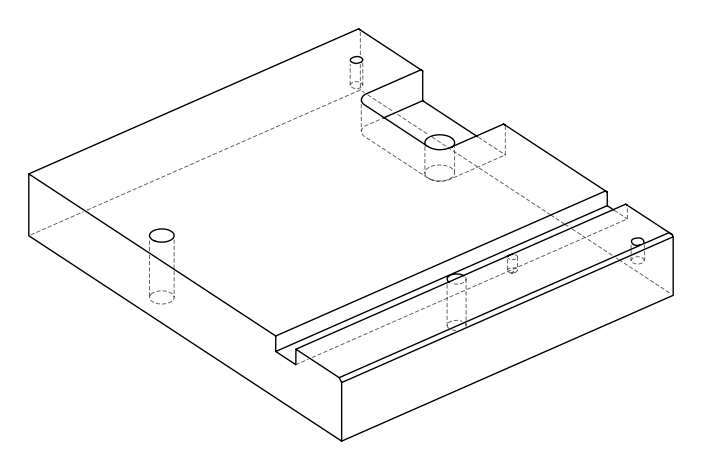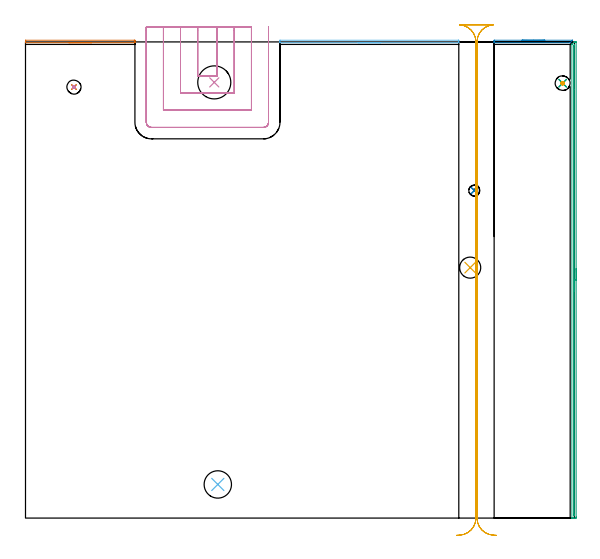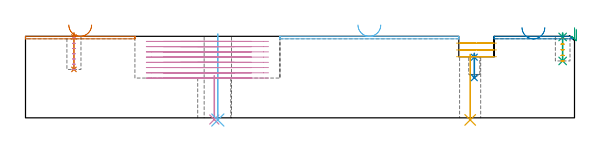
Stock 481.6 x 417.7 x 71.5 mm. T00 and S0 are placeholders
(PLAN: 17 operations, 10 tool changes, 36.1 min)
(1 SPOT_DRILL | STEP1POCKET | NXT0321_9005460120000 | 0.03 min | 0 mm3)
(2 SPOT_DRILL_1 | STEP1POCKET_1 | NXT0321_9005460120000 | 0.03 min | 1906 mm3)
(3 SPOT_DRILL_2 | STEP1POCKET_2 | NXT0321_9005460120000 | 0.03 min | 2 mm3)
(4 INDEXABLE_INSERT_DRILL_THROUGH_HOLE_FROM_SOLID | STEP1HOLE | UGT0302_008 | 0.16 min | 47175 mm3)
(5 INDEXABLE_INSERT_DRILL_THROUGH_HOLE_FROM_SOLID_1 | STEP1HOLE_1 | NXT0302_008 | 0.23 min | 19178 mm3)
(6 INDEXABLE_INSERT_DRILL_THROUGH_HOLE_FROM_SOLID_2 | STEP1HOLE_2 | NXT0302_019 | 0.3 min | 32303 mm3)
(7 DRILL_BLIND_HOLE_INTO_CENTER | STEP1POCKET | NXT0301_084 | 0.13 min | 2754 mm3)
(8 DRILL_BLIND_HOLE_INTO_CENTER_1 | STEP1POCKET_1 | UGT0301_492 | 0.09 min | 1255 mm3)
(9 DRILL_BLIND_HOLE_INTO_CENTER_2 | STEP1POCKET_2 | NXT0301_084 | 0.1 min | 2017 mm3)
(10 MILL_ROUGH_BLIND_HOLE_CONTOUR | STEP1POCKET | NXT0201_013 | Spiral | 0.31 min | 689 mm3)
(11 MILL_ROUGH_BLIND_HOLE_CONTOUR_1 | STEP1POCKET_2 | NXT0201_013 | Spiral | 0.28 min | 795 mm3)
(12 AREA_MILL | FG_CHAMFER_SURFACE | UGT0205_001 | 1.41 min | 389 mm3)
(13 AREA_MILL_1 | FG_CHAMFER_SURFACE_1 | UGT0205_001 | 0.92 min | 235 mm3)
(14 AREA_MILL_2 | FG_CHAMFER_SURFACE_2 | UGT0205_001 | 0.7 min | 176 mm3)
(15 AREA_MILL_3 | FG_CHAMFER_SURFACE_3 | UGT0205_001 | 6.83 min | 3011 mm3)
(16 MILL_SLOT | SLOT_PARTIAL_RECTANGULAR | UGT0201_094 | Follow Part, ap 5, ae 75% | 18.71 min | 368312 mm3)
(17 MILL_RECTANGULAR_SLOT | SLOT_RECTANGULAR | UGT0201_018 | Follow Part, ap 7.5, ae 75% | 5.81 min | 225054 mm3)
(TOOL NXT0321_9005460120000 | NC Spot Drill, 142deg, 12mm, Carbide, Uncoated | D12 PA142 FL30 Z2)
(TOOL UGT0302_008 | Indexable Insert Drill 29mm | D29 PA180 FL50 Z2)
(TOOL NXT0302_008 | Index. Insert Drill 18.5mm [880-D1850L25-05] | D18.5 PA176 FL93 Z2)
(TOOL NXT0302_019 | Index. Insert Drill 24mm [880-D2400L25-05] | D24 PA176 FL120 Z2)
(TOOL NXT0301_084 | Carbide Drill 11.3mm [860.1-1130-034A1-MM 2214] | D11.3 PA140 FL55 Z2)
(TOOL UGT0301_492 | Carbide Drill 9.7 mm | D9.7 PA118 FL87 Z2)
(TOOL NXT0201_013 | ENDMILL 10mm | D10 FL30 Z4)
(TOOL UGT0205_001 | Chamfer Mill 20 x 3 x 45 deg. | D20 FL50 Z2)
(TOOL UGT0201_094 | End mill 20 mm | D20 FL38 Z4)
(TOOL UGT0201_018 | End mill 30 mm | D30 FL50 Z4)
(OP 1 SPOT_DRILL)
G17 G21 G94 G90
T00 M6
G54
G17 G0 G90 X42.5 Y378.1 S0 M3
G43 Z81.5 H0
G94 G81 G98 Z70.971 F250. R74.5
G80
M5
M2
(OP 2 SPOT_DRILL_1)
G17 G21 G94 G90
T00 M6
G54
G17 G0 G90 X393.7 Y287.3 S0 M3
G43 Z81.5 H0
G94 G81 G98 Z53.183 F250. R56.6
G80
M5
M2
(OP 3 SPOT_DRILL_2)
G17 G21 G94 G90
T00 M6
G54
G17 G0 G90 X471.2 Y381.5 S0 M3
G43 Z81.5 H0
G94 G81 G98 Z70.945 F250. R74.5
G80
M5
M2
(OP 4 INDEXABLE_INSERT_DRILL_THROUGH_HOLE_FROM_SOLID)
G17 G21 G94 G90
T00 M6
G54
G17 G0 G90 X165.6 Y382.2 S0 M3
G43 Z81.5 H0
G94 G81 G98 Z-1.5 F250. R36.9
G80
M5
M2
(OP 5 INDEXABLE_INSERT_DRILL_THROUGH_HOLE_FROM_SOLID_1)
G17 G21 G94 G90
T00 M6
G54
G17 G0 G90 X390.1 Y219.7 S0 M3
G43 Z81.5 H1
G94 G81 G98 Z-1.823 F250. R55.6
G80
M5
M2
(OP 6 INDEXABLE_INSERT_DRILL_THROUGH_HOLE_FROM_SOLID_2)
G17 G21 G94 G90
T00 M6
G54
G17 G0 G90 X168.7 Y29.5 S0 M3
G43 Z81.5 H1
G94 G81 G98 Z-1.919 F250. R73.5
G80
M5
M2
(OP 7 DRILL_BLIND_HOLE_INTO_CENTER)
G17 G21 G94 G90
T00 M6
G54
G17 G0 G90 X42.5 Y378.1 S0 M3
G43 Z81.5 H1
G94 G81 G98 Z42.5 F250. R73.5
G80
M5
M2
(OP 8 DRILL_BLIND_HOLE_INTO_CENTER_1)
G17 G21 G94 G90
T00 M6
G54
G17 G0 G90 X393.7 Y287.3 S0 M3
G43 Z81.5 H0
G94 G81 G98 Z35.2 F250. R55.6
G80
M5
M2
(OP 9 DRILL_BLIND_HOLE_INTO_CENTER_2)
G17 G21 G94 G90
T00 M6
G54
G17 G0 G90 X471.2 Y381.5 S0 M3
G43 Z81.5 H1
G94 G81 G98 Z49.9 F250. R73.5
G80
M5
M2
(OP 10 MILL_ROUGH_BLIND_HOLE_CONTOUR)
G17 G21 G94 G90
T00 M6
G54
G17 G0 G90 X42.5 Y378.1 S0 M3
G43 Z81.5 H0
Z69.929
G94 G3 X43.075 Y378.675 R0.575 F250.
X42.5 Y379.25 R0.575
X41.35 Y378.1 R1.15
X42.5 Y379.25 R-1.15
X41.925 Y378.675 R0.575
X42.5 Y378.1 R0.575
G0 Z65.357
G3 X43.075 Y378.675 R0.575
X42.5 Y379.25 R0.575
X41.35 Y378.1 R1.15
X42.5 Y379.25 R-1.15
X41.925 Y378.675 R0.575
X42.5 Y378.1 R0.575
G0 Z60.786
G3 X43.075 Y378.675 R0.575
X42.5 Y379.25 R0.575
X41.35 Y378.1 R1.15
X42.5 Y379.25 R-1.15
X41.925 Y378.675 R0.575
X42.5 Y378.1 R0.575
G0 Z56.214
G3 X43.075 Y378.675 R0.575
X42.5 Y379.25 R0.575
X41.35 Y378.1 R1.15
X42.5 Y379.25 R-1.15
X41.925 Y378.675 R0.575
X42.5 Y378.1 R0.575
G0 Z51.643
G3 X43.075 Y378.675 R0.575
X42.5 Y379.25 R0.575
X41.35 Y378.1 R1.15
X42.5 Y379.25 R-1.15
X41.925 Y378.675 R0.575
X42.5 Y378.1 R0.575
G0 Z47.071
G3 X43.075 Y378.675 R0.575
X42.5 Y379.25 R0.575
X41.35 Y378.1 R1.15
X42.5 Y379.25 R-1.15
X41.925 Y378.675 R0.575
X42.5 Y378.1 R0.575
G0 Z42.5
G3 X43.075 Y378.675 R0.575
X42.5 Y379.25 R0.575
X41.35 Y378.1 R1.15
X42.5 Y379.25 R-1.15
X41.925 Y378.675 R0.575
X42.5 Y378.1 R0.575
G0 Z81.5
M5
M2
(OP 11 MILL_ROUGH_BLIND_HOLE_CONTOUR_1)
G17 G21 G94 G90
T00 M6
G54
G17 G0 G90 X471.2 Y381.5 S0 M3
G43 Z81.5 H0
Z69.58
G94 G3 X471.833 Y382.317 R0.654 F250.
X470.839 Y382.904 R0.817
X469.796 Y381.139 R1.45
X470.839 Y382.904 R-1.45
X470.317 Y382.022 R0.725
X471.2 Y381.5 R0.725
G0 Z64.66
G3 X471.833 Y382.317 R0.654
X470.839 Y382.904 R0.817
X469.796 Y381.139 R1.45
X470.839 Y382.904 R-1.45
X470.317 Y382.022 R0.725
X471.2 Y381.5 R0.725
G0 Z59.74
G3 X471.833 Y382.317 R0.654
X470.839 Y382.904 R0.817
X469.796 Y381.139 R1.45
X470.839 Y382.904 R-1.45
X470.317 Y382.022 R0.725
X471.2 Y381.5 R0.725
G0 Z54.82
G3 X471.833 Y382.317 R0.654
X470.839 Y382.904 R0.817
X469.796 Y381.139 R1.45
X470.839 Y382.904 R-1.45
X470.317 Y382.022 R0.725
X471.2 Y381.5 R0.725
G0 Z49.9
G3 X471.833 Y382.317 R0.654
X470.839 Y382.904 R0.817
X469.796 Y381.139 R1.45
X470.839 Y382.904 R-1.45
X470.317 Y382.022 R0.725
X471.2 Y381.5 R0.725
G0 Z81.5
M5
M2
(OP 12 AREA_MILL)
G17 G21 G94 G90
T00 M6
G54
G17 G0 G90 X311.65 Y417. S1061 M3
G43 Z81.5 H0
G94 G1 X311.612 Z80.628 F250.
X311.498 Z79.763
X311.309 Z78.912
X311.047 Z78.08
X310.713 Z77.274
X310.31 Z76.5
X309.841 Z75.764
X309.31 Z75.072
X308.721 Z74.429
X308.078 Z73.839
X307.386 Z73.308
X306.65 Z72.84
X305.876 Z72.437
X305.07 Z72.103
X304.238 Z71.841
X303.386 Z71.652
X302.522 Z71.538
X301.65 Z71.5
X223.327
X223.21 Y417.003 Z71.489
X223.2 Y417.133 Z71.365
Y417.727 Z70.772
Y418.473 Z70.026
X223.202 Y418.966 Z69.53
X223.204 Y419.191 Z69.305
X223.21 Y419.193 Z69.304
X223.327 Y419.2 Z69.3
X379.853
X379.973 Y419.199 Z69.301
X380.09 Y419.193 Z69.304
X380.096 Y419.191 Z69.305
X380.098 Y418.966 Z69.53
X380.1 Y418.473 Z70.026
Y417.727 Z70.772
Y417.234 Z71.264
X380.098 Y417.131 Z71.368
X380.09 Y417.003 Z71.489
X379.973 Y417. Z71.5
X301.65
X300.778 Z71.538
X299.913 Z71.652
X299.062 Z71.841
X298.23 Z72.103
X297.424 Z72.437
X296.65 Z72.84
X295.914 Z73.308
X295.222 Z73.839
X294.579 Z74.429
X293.99 Z75.072
X293.458 Z75.764
X292.99 Z76.5
X292.587 Z77.274
X292.253 Z78.08
X291.991 Z78.912
X291.802 Z79.763
X291.688 Z80.628
X291.65 Z81.5
M5
M2
(OP 13 AREA_MILL_1)
G17 G21 G94 G90
T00 M6
G54
G17 G0 G90 X58. Y417. S1061 M3
G43 Z81.5 H0
G94 G1 X57.962 Z80.628 F250.
X57.848 Z79.763
X57.659 Z78.912
X57.397 Z78.08
X57.063 Z77.274
X56.66 Z76.5
X56.192 Z75.764
X55.66 Z75.072
X55.071 Z74.429
X54.428 Z73.839
X53.736 Z73.308
X53. Z72.84
X52.226 Z72.437
X51.42 Z72.103
X50.588 Z71.841
X49.737 Z71.652
X48.872 Z71.538
X48. Z71.5
X0.178
X0.01 Y417.003 Z71.488
X0.004 Y417.039 Z71.452
X0.001 Y417.093 Z71.399
X0. Y417.187 Z71.313
Y417.409 Z71.09
Y418.1 Z70.394
Y418.445 Z70.05
X0.003 Y418.966 Z69.53
X0.005 Y419.191 Z69.305
X0.06 Y419.195 Z69.303
X0.299 Y419.2 Z69.3
X95.375
X95.701 Y419.199 Z69.301
X95.94 Y419.195 Z69.303
X95.995 Y419.191 Z69.305
X96. Y418.966 Z69.53
Y418.445 Z70.051
Y418.1 Z70.394
Y417.187 Z71.313
X95.997 Y417.092 Z71.4
X95.99 Y417.003 Z71.488
X95.822 Y417. Z71.5
X48.
X47.128 Z71.538
X46.264 Z71.652
X45.412 Z71.841
X44.58 Z72.103
X43.774 Z72.437
X43. Z72.84
X42.264 Z73.308
X41.572 Z73.839
X40.929 Z74.429
X40.34 Z75.072
X39.809 Z75.764
X39.34 Z76.5
X38.937 Z77.274
X38.603 Z78.08
X38.341 Z78.912
X38.152 Z79.763
X38.038 Z80.628
X38. Z81.5
M5
M2
(OP 14 AREA_MILL_2)
G17 G21 G94 G90
T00 M6
G54
G17 G0 G90 X435.55 Y419.2 S1061 M3
G43 Z81.5 H0
Z79.3
G94 G1 X435.588 Z78.428 F250.
X435.702 Z77.564
X435.891 Z76.712
X436.153 Z75.88
X436.487 Z75.074
X436.89 Z74.3
X437.358 Z73.564
X437.89 Z72.872
X438.479 Z72.229
X439.122 Z71.64
X439.814 Z71.108
X440.55 Z70.64
X441.324 Z70.237
X442.13 Z69.903
X442.962 Z69.641
X443.814 Z69.452
X444.678 Z69.338
X445.55 Z69.3
X479.879 Y419.199 Z69.299
X479.918 Y419.197 Z69.301
X479.981 Y419.192 Z69.305
X479.89 Y419.089 Z69.408
X477.988 Y417.188 Z71.312
X477.849 Y417.051 Z71.444
X477.795 Y417.003 Z71.489
X477.631 Y417. Z71.5
X411.241
X411.11 Y417.003 Z71.488
X411.104 Y417.072 Z71.419
X411.1 Y417.149 Z71.35
Y417.784 Z70.715
Y418.416 Z70.083
X411.103 Y418.966 Z69.53
X411.104 Y419.191 Z69.305
X411.124 Y419.193 Z69.304
X411.241 Y419.2 Z69.3
X445.55
X446.422 Z69.338
X447.286 Z69.452
X448.138 Z69.641
X448.97 Z69.903
X449.776 Z70.237
X450.55 Z70.64
X451.286 Z71.108
X451.978 Z71.64
X452.621 Z72.229
X453.21 Z72.872
X453.742 Z73.564
X454.21 Z74.3
X454.613 Z75.074
X454.947 Z75.88
X455.209 Z76.712
X455.398 Z77.564
X455.512 Z78.428
X455.55 Z79.3
G0 Z81.5
M5
M2
(OP 15 AREA_MILL_3)
G17 G21 G94 G90
T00 M6
G54
G17 G0 G90 X483.1 Y218.85 S1061 M3
G43 Z81.5 H0
Z77.7
G94 G1 Y218.812 Z76.828 F250.
Y218.698 Z75.964
Y218.509 Z75.112
Y218.247 Z74.28
Y217.913 Z73.474
Y217.51 Z72.7
Y217.041 Z71.964
Y216.51 Z71.272
Y215.921 Z70.629
Y215.278 Z70.04
Y214.586 Z69.509
Y213.85 Z69.04
Y213.076 Z68.637
Y212.27 Z68.303
Y211.438 Z68.041
Y210.586 Z67.852
Y209.721 Z67.738
Y208.85 Z67.7
Y0.948
X483.099 Y0.623 Z67.701
X483.093 Y0.062 Z67.703
X483.091 Y0.008 Z67.705
X482.534 Y0. Z68.26
X481.105 Z69.691
X480.755 Z70.04
X480.055 Z70.744
X479.745 Z71.055
X479.347 Z71.444
X479.303 Y0.009 Z71.488
X479.3 Y0.176 Z71.5
Y415.29
X479.303 Y415.495 Z71.489
X479.383 Y415.584 Z71.414
X479.539 Y415.74 Z71.26
X479.639 Y415.839 Z71.16
X479.866 Y416.067 Z70.931
X479.983 Y416.184 Z70.815
X481.273 Y417.473 Z69.527
X481.477 Y417.673 Z69.323
X481.509 Y417.698 Z69.288
X481.725 Y417.7 Z69.074
X482.534 Z68.26
X482.709 Z68.086
X482.884 Z67.912
X483.091 Y417.698 Z67.705
X483.096 Y417.524 Z67.704
X483.1 Y417.24 Z67.7
Y208.85
X481.686 Z69.114
Y3.263
X481.683 Y2.41 Z69.117
X481.681 Y2.373 Z69.119
X481.645 Y2.01 Z69.155
X481.158 Y2.005 Z69.642
X480.755 Y2.01 Z70.045
X480.719 Y2.41 Z70.081
X480.717 Y2.449 Z70.083
X480.714 Y3.304 Z70.086
Y413.544
X480.718 Y414.396 Z70.082
X480.72 Y414.432 Z70.08
X480.725 Y414.463 Z70.075
X480.755 Y414.497 Z70.045
X481.148 Y414.896 Z69.652
X481.541 Y415.29 Z69.259
X481.595 Y415.34 Z69.205
X481.645 Y415.385 Z69.155
X481.679 Y415.4 Z69.121
X481.683 Y415.331 Z69.117
X481.685 Y415.29 Z69.115
X481.686 Y375.856 Z69.114
Y208.85
Y207.978 Z69.152
Y207.113 Z69.266
Y206.262 Z69.455
Y205.43 Z69.717
Y204.624 Z70.051
Y203.85 Z70.454
Y203.114 Z70.923
Y202.422 Z71.454
Y201.779 Z72.043
Y201.189 Z72.686
Y200.658 Z73.379
Y200.19 Z74.114
Y199.787 Z74.888
Y199.453 Z75.694
Y199.191 Z76.526
Y199.002 Z77.378
Y198.888 Z78.243
Y198.85 Z79.114
G0 Z81.5
M5
M2
(OP 16 MILL_SLOT)
G17 G21 G94 G90
T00 M6
G54
G17 G0 G90 X151. Y430.7 S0 M3
G43 Z81.638 H0
Z67.046
G94 G1 Y427.7 F250.
Y387.7 F500.
X168.2
Y427.7
Y430.7 F250.
X136.
Y427.7
Y372.7 F500.
X183.2
Y427.7
Y430.7 F250.
X121.
Y427.7
Y357.7 F500.
X198.2
Y427.7
Y430.7 F250.
X106.
Y427.7
Y347.2 F500.
G3 X110.5 Y342.7 R4.5
G1 X208.7
G3 X213.2 Y347.2 R4.5
G1 Y427.7
Y430.7 F250.
G0 X151. Z62.454
G1 Y427.7
Y387.7 F500.
X168.2
Y427.7
Y430.7 F250.
X136.
Y427.7
Y372.7 F500.
X183.2
Y427.7
Y430.7 F250.
X121.
Y427.7
Y357.7 F500.
X198.2
Y427.7
Y430.7 F250.
X106.
Y427.7
Y347.2 F500.
G3 X110.5 Y342.7 R4.5
G1 X208.7
G3 X213.2 Y347.2 R4.5
G1 Y427.7
Y430.7 F250.
G0 X151. Z57.861
G1 Y427.7
Y387.7 F500.
X168.2
Y427.7
Y430.7 F250.
X136.
Y427.7
Y372.7 F500.
X183.2
Y427.7
Y430.7 F250.
X121.
Y427.7
Y357.7 F500.
X198.2
Y427.7
Y430.7 F250.
X106.
Y427.7
Y347.2 F500.
G3 X110.5 Y342.7 R4.5
G1 X208.7
G3 X213.2 Y347.2 R4.5
G1 Y427.7
Y430.7 F250.
G0 X151. Z53.269
G1 Y427.7
Y387.7 F500.
X168.2
Y427.7
Y430.7 F250.
X136.
Y427.7
Y372.7 F500.
X183.2
Y427.7
Y430.7 F250.
X121.
Y427.7
Y357.7 F500.
X198.2
Y427.7
Y430.7 F250.
X106.
Y427.7
Y347.2 F500.
G3 X110.5 Y342.7 R4.5
G1 X208.7
G3 X213.2 Y347.2 R4.5
G1 Y427.7
Y430.7 F250.
G0 X151. Z48.677
G1 Y427.7
Y387.7 F500.
X168.2
Y427.7
Y430.7 F250.
X136.
Y427.7
Y372.7 F500.
X183.2
Y427.7
Y430.7 F250.
X121.
Y427.7
Y357.7 F500.
X198.2
Y427.7
Y430.7 F250.
X106.
Y427.7
Y347.2 F500.
G3 X110.5 Y342.7 R4.5
G1 X208.7
G3 X213.2 Y347.2 R4.5
G1 Y427.7
Y430.7 F250.
G0 X151. Z44.085
G1 Y427.7
Y387.7 F500.
X168.2
Y427.7
Y430.7 F250.
X136.
Y427.7
Y372.7 F500.
X183.2
Y427.7
Y430.7 F250.
X121.
Y427.7
Y357.7 F500.
X198.2
Y427.7
Y430.7 F250.
X106.
Y427.7
Y347.2 F500.
G3 X110.5 Y342.7 R4.5
G1 X208.7
G3 X213.2 Y347.2 R4.5
G1 Y427.7
Y430.7 F250.
G0 X151. Z39.492
G1 Y427.7
Y387.7 F500.
X168.2
Y427.7
Y430.7 F250.
X136.
Y427.7
Y372.7 F500.
X183.2
Y427.7
Y430.7 F250.
X121.
Y427.7
Y357.7 F500.
X198.2
Y427.7
Y430.7 F250.
X106.
Y427.7
Y347.2 F500.
G3 X110.5 Y342.7 R4.5
G1 X208.7
G3 X213.2 Y347.2 R4.5
G1 Y427.7
Y430.7 F250.
G0 X151. Z34.9
G1 Y427.7
Y387.7 F500.
X168.2
Y427.7
Y430.7 F250.
X136.
Y427.7
Y372.7 F500.
X183.2
Y427.7
Y430.7 F250.
X121.
Y427.7
Y357.7 F500.
X198.2
Y427.7
Y430.7 F250.
X106.
Y427.7
Y347.2 F500.
G3 X110.5 Y342.7 R4.5
G1 X208.7
G3 X213.2 Y347.2 R4.5
G1 Y427.7
Y430.7 F250.
G0 Z81.638
M5
M2
(OP 17 MILL_RECTANGULAR_SLOT)
G17 G21 G94 G90
T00 M6
G54
G17 G0 G90 X413.146 Y-15.16 S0 M3
G43 Z81.638 H0
Z65.533
G94 G1 X410.152 Y-14.97 F250.
G2 X396.1 Y0. R15. F500.
G1 Y417.7
G2 X410.152 Y432.67 R15.
G1 Y432.7
X381.048
Y432.67
G2 X395.1 Y417.7 R15.
G1 Y0.
G2 X381.048 Y-14.97 R15.
G1 X378.054 Y-15.16 F250.
G0 X413.146 Z59.567
G1 X410.152 Y-14.97
G2 X396.1 Y0. R15. F500.
G1 Y417.7
G2 X410.152 Y432.67 R15.
G1 Y432.7
X381.048
Y432.67
G2 X395.1 Y417.7 R15.
G1 Y0.
G2 X381.048 Y-14.97 R15.
G1 X378.054 Y-15.16 F250.
G0 X413.146 Z53.6
G1 X410.152 Y-14.97
G2 X396.1 Y0. R15. F500.
G1 Y417.7
G2 X410.152 Y432.67 R15.
G1 Y432.7
X381.048
Y432.67
G2 X395.1 Y417.7 R15.
G1 Y0.
G2 X381.048 Y-14.97 R15.
G1 X378.054 Y-15.16 F250.
G0 Z81.638
M5
M2
